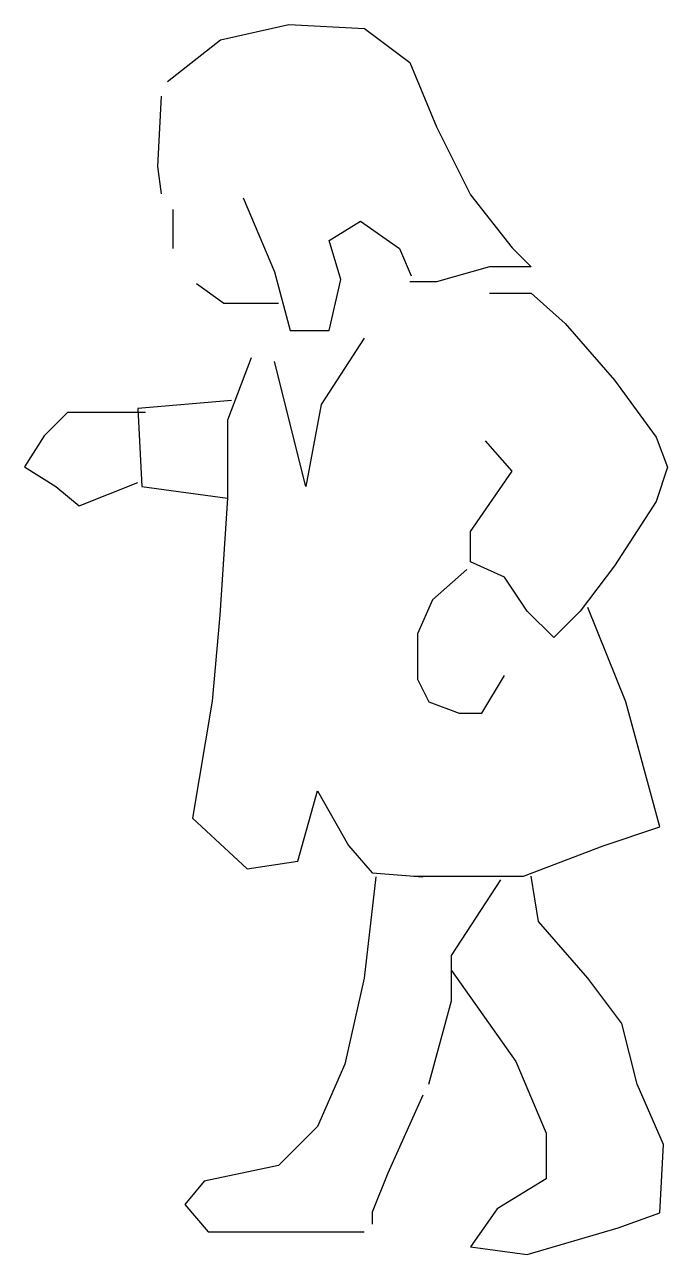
# Model space of a CAD drawing. Extents: x 46560 to 47115, y 18572 to 19634.
import ezdxf

# ---------------------------------------------------------------- set-up
doc = ezdxf.new("R2010")
doc.units = 0
doc.header["$LTSCALE"] = 1270
doc.header["$MEASUREMENT"] = 0
doc.layers.get('0').update_dxf_attribs({"linetype": 'CONTINUOUS'})

msp = doc.modelspace()

# ---------------------------------------------------------------- linework, layer by layer
at = {"linetype": 'CONTINUOUS'}
for p, q in [((46729.51, 19620.501), (46788.299, 19633.565)), ((46788.299, 19633.565), (46853.619, 19630.297)), ((46853.619, 19630.297), (46892.811, 19600.903)), ((46683.787, 19584.575), (46729.51, 19620.501)), ((46892.811, 19600.903), (46915.674, 19545.381)), ((46678.276, 19571.713), (46674.904, 19511.088)), ((46915.674, 19545.381), (46945.065, 19486.594)), ((46674.904, 19511.088), (46678.276, 19487.512)), ((46749.002, 19484.143), (46775.947, 19420.151)), ((46945.065, 19486.594), (46980.99, 19440.87)), ((46688.377, 19474.04), (46688.377, 19440.36)), ((46823.1, 19447.094), (46850.045, 19463.934)), ((46850.045, 19463.934), (46883.725, 19440.36)), ((46833.205, 19413.415), (46823.1, 19447.094)), ((46883.725, 19440.36), (46893.83, 19416.782)), ((46980.99, 19440.87), (46997.322, 19424.54)), ((46775.947, 19420.151), (46789.42, 19369.63)), ((46961.397, 19424.54), (46915.674, 19411.475)), ((46997.322, 19424.54), (46961.397, 19424.54)), ((46708.588, 19410.047), (46732.162, 19393.206)), ((46823.1, 19369.63), (46833.205, 19413.415)), ((46915.674, 19411.475), (46892.811, 19411.475)), ((46732.162, 19393.206), (46779.315, 19393.206)), ((46961.397, 19401.678), (46997.322, 19401.678)), ((46997.322, 19401.678), (47026.717, 19375.549)), ((47026.717, 19375.549), (47069.174, 19326.559)), ((46789.42, 19369.63), (46823.1, 19369.63)), ((46853.412, 19362.893), (46816.365, 19305.637)), ((46755.74, 19346.051), (46735.529, 19292.165)), ((46802.893, 19234.907), (46775.947, 19342.684)), ((47069.174, 19326.559), (47105.1, 19277.569)), ((46738.901, 19309.005), (46658.065, 19302.268)), ((46597.44, 19298.899), (46577.233, 19278.692)), ((46664.799, 19298.899), (46597.44, 19298.899)), ((46658.065, 19302.268), (46661.432, 19234.907)), ((46816.365, 19305.637), (46802.893, 19234.907)), ((46735.529, 19292.165), (46735.529, 19224.801)), ((46577.233, 19278.692), (46560.393, 19251.747)), ((47105.1, 19277.569), (47114.901, 19251.44)), ((46980.99, 19248.174), (46958.127, 19274.303)), ((46560.393, 19251.747), (46587.334, 19234.907)), ((46945.065, 19195.919), (46980.99, 19248.174)), ((47114.901, 19251.44), (47105.1, 19222.047)), ((46587.334, 19234.907), (46607.545, 19218.067)), ((46607.545, 19218.067), (46658.065, 19238.274)), ((46661.432, 19234.907), (46735.529, 19224.801)), ((46735.529, 19224.801), (46728.795, 19123.76)), ((47105.1, 19222.047), (47069.174, 19166.524)), ((46945.065, 19169.79), (46945.065, 19195.919)), ((46941.799, 19163.258), (46912.404, 19137.13)), ((46974.459, 19156.727), (46945.065, 19169.79)), ((47069.174, 19166.524), (47039.779, 19127.333)), ((46994.057, 19127.333), (46974.459, 19156.727)), ((46912.404, 19137.13), (46899.342, 19107.737)), ((47078.971, 19048.948), (47046.311, 19130.598)), ((46728.795, 19123.76), (46722.061, 19049.663)), ((47016.916, 19104.469), (46994.057, 19127.333)), ((47039.779, 19127.333), (47016.916, 19104.469)), ((46899.342, 19107.737), (46899.342, 19068.544)), ((46899.342, 19068.544), (46909.139, 19048.948)), ((46954.865, 19039.149), (46974.459, 19071.809)), ((46722.061, 19049.663), (46705.217, 18948.62)), ((46909.139, 19048.948), (46935.268, 19039.149)), ((47108.365, 18941.169), (47078.971, 19048.948)), ((46935.268, 19039.149), (46954.865, 19039.149)), ((46796.154, 18911.571), (46812.994, 18972.196)), ((46812.994, 18972.196), (46839.94, 18925.044)), ((46705.217, 18948.62), (46752.373, 18904.837)), ((47059.377, 18924.84), (47108.365, 18941.169)), ((46839.94, 18925.044), (46860.151, 18901.467)), ((46990.791, 18898.712), (47059.377, 18924.84)), ((46752.373, 18904.837), (46796.154, 18911.571)), ((46863.518, 18898.098), (46853.412, 18810.53)), ((46860.151, 18901.467), (46903.936, 18898.098)), ((46896.076, 18898.712), (46990.791, 18898.712)), ((46928.736, 18830.126), (46971.193, 18895.446)), ((47003.854, 18859.52), (46997.322, 18898.712)), ((47046.311, 18810.53), (47003.854, 18859.52)), ((46928.736, 18790.934), (46928.736, 18830.126)), ((46853.412, 18810.53), (46836.572, 18736.43)), ((46928.736, 18817.061), (46984.26, 18738.676)), ((47075.705, 18771.337), (47046.311, 18810.53)), ((46909.139, 18719.081), (46928.736, 18790.934)), ((47088.772, 18719.081), (47075.705, 18771.337)), ((46836.572, 18736.43), (46812.994, 18682.544)), ((46984.26, 18738.676), (47010.385, 18676.622)), ((47111.635, 18666.825), (47088.772, 18719.081)), ((46903.936, 18709.487), (46873.619, 18642.126)), ((46812.994, 18682.544), (46779.315, 18648.862)), ((47010.385, 18676.622), (47010.385, 18637.43)), ((47108.365, 18608.036), (47111.635, 18666.825)), ((46779.315, 18648.862), (46715.322, 18635.389)), ((46873.619, 18642.126), (46860.151, 18608.446)), ((46715.322, 18635.389), (46698.483, 18615.18)), ((47010.385, 18637.43), (46967.928, 18611.301)), ((46698.483, 18615.18), (46718.69, 18591.604)), ((46860.151, 18608.446), (46860.151, 18598.34)), ((46967.928, 18611.301), (46945.065, 18578.643)), ((47072.44, 18594.973), (47108.365, 18608.036)), ((46718.69, 18591.604), (46802.893, 18591.604)), ((46802.893, 18591.604), (46853.412, 18591.604)), ((46994.057, 18572.11), (47072.44, 18594.973)), ((46945.065, 18578.643), (46994.057, 18572.11))]:
    msp.add_line(p, q, dxfattribs=at)

doc.saveas('drawing.dxf')
